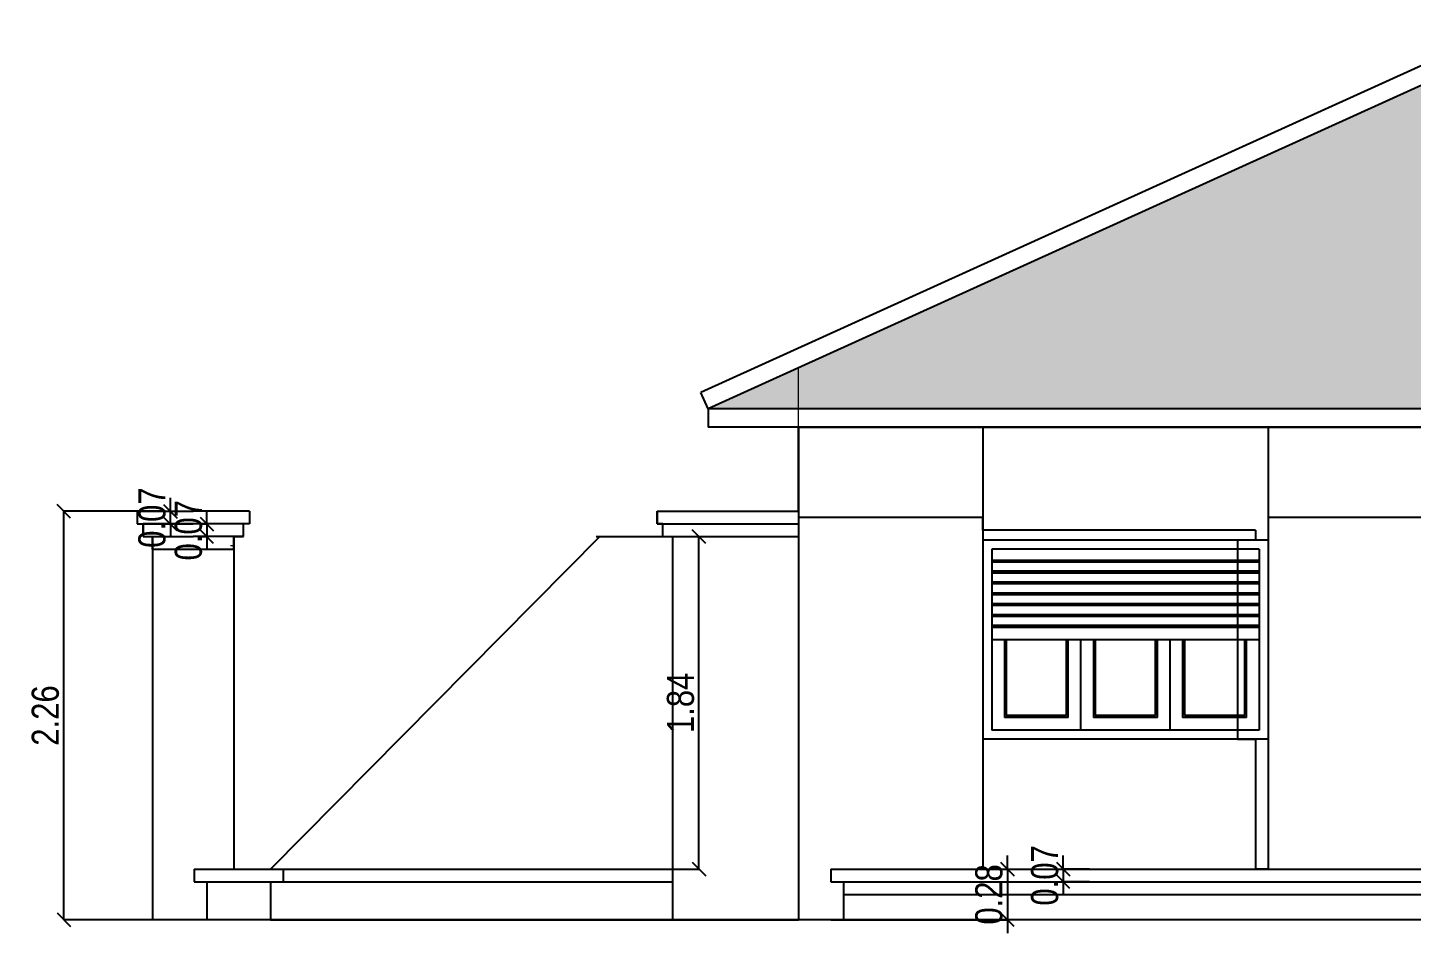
# Model space of a CAD drawing. Extents: x -135 to 36, y 31 to 104.
# Drawn here: x -13.49 to -5.83, y 44.9 to 49.92 of the extents above; entities that cross this region are included whole.
import ezdxf

# ---------------------------------------------------------------- set-up
doc = ezdxf.new("R2010")
doc.units = 0
doc.header["$MEASUREMENT"] = 0
doc.header["$PDMODE"] = 3
doc.layers.get('0').update_dxf_attribs({"linetype": 'CONTINUOUS'})
doc.layers.get('DEFPOINTS').update_dxf_attribs({"linetype": 'CONTINUOUS'})
doc.layers.add('ABERTURAS', color=12, linetype='CONTINUOUS', lineweight=9)
for name, color, linetype in [('COTAS', 12, 'CONTINUOUS'), ('NUEVO', 1, 'CONTINUOUS'), ('RELLENO', 7, 'CONTINUOUS'), ('SOMBRA', 251, 'CONTINUOUS')]:
    doc.layers.add(name, color=color, linetype=linetype)
doc.styles.add('COTAS SECUNDARIAS', font='ARIALN.TTF', dxfattribs={"height": 0.15})
doc.dimstyles.new('COTA SECUNDARIAS', dxfattribs={"dimscale": 5, "dimtxt": 1, "dimasz": 0.015, "dimexe": 0, "dimexo": 0, "dimgap": 0.005, "dimtad": 1, "dimzin": 1, "dimdsep": 46, "dimtxsty": 'COTAS SECUNDARIAS', "dimblk": 'OBLIQUE', "dimcen": 0, "dimclrd": 11, "dimclre": 11, "dimclrt": 11, "dimaunit": 1, "dimadec": 1, "dimazin": 0, "dimtfac": 0.4, "dimtix": 1, "dimtmove": 1, "dimatfit": 3, "dimfxl": 0, "dimtolj": 1, "dimtzin": 0, "dimlwd": -1, "dimarcsym": 0})

# ---------------------------------------------------------------- blocks, each defined once
blk = doc.blocks.new('_Oblique')
at = {"color": 0, "linetype": 'ByBlock', "lineweight": -2}
blk.add_line((-0.5, -0.5), (0.5, 0.5), dxfattribs=at)
blk = doc.blocks.new('*D86')
at = {"layer": 'COTAS', "color": 11}
for p, q in [((-8.0643, 45.2599), (-8.0643, 45.3349)), ((-8.0643, 45.2599), (-8.0643, 44.9795)), ((-8.0643, 44.9795), (-8.0643, 44.9045))]:
    blk.add_line(p, q, dxfattribs=at)
at = {"layer": 'COTAS', "color": 11, "lineweight": -2}
for p, q in [((-9.0406, 45.2599), (-8.0643, 45.2599)), ((-9.0406, 44.9795), (-8.0643, 44.9795))]:
    blk.add_line(p, q, dxfattribs=at)
at = {"layer": 'DEFPOINTS', "color": 0}
for p in [(-9.0406, 45.2599), (-9.0406, 44.9795), (-8.0643, 44.9795)]:
    blk.add_point(p, dxfattribs=at)
at = {"layer": 'COTAS', "color": 11, "xscale": 0.075, "yscale": 0.075, "zscale": 0.075}
for p, rotation in [((-8.0643, 45.2599), 270), ((-8.0643, 44.9795), 90)]:
    blk.add_blockref('_Oblique', p, dxfattribs=dict(at, rotation=rotation))
at = {"layer": 'COTAS', "color": 11, "insert": (-8.1659, 45.1197), "char_height": 0.15, "attachment_point": 5, "rotation": 90, "style": 'COTAS SECUNDARIAS'}
blk.add_mtext('\\A1;0.28', dxfattribs=at)
blk = doc.blocks.new('*D87')
at = {"layer": 'COTAS', "color": 11}
for p, q in [((-7.7554, 45.2599), (-7.7554, 45.3349)), ((-7.7554, 45.2599), (-7.7554, 45.1899)), ((-7.7554, 45.1899), (-7.7554, 45.1149))]:
    blk.add_line(p, q, dxfattribs=at)
at = {"layer": 'COTAS', "color": 11, "lineweight": -2}
for p, q in [((-7.6091, 45.2599), (-7.7554, 45.2599)), ((-7.6091, 45.1899), (-7.7554, 45.1899))]:
    blk.add_line(p, q, dxfattribs=at)
at = {"layer": 'DEFPOINTS', "color": 0}
for p in [(-7.6091, 45.2599), (-7.7554, 45.1899), (-7.6091, 45.1899)]:
    blk.add_point(p, dxfattribs=at)
at = {"layer": 'COTAS', "color": 11, "xscale": 0.075, "yscale": 0.075, "zscale": 0.075}
for p, rotation in [((-7.7554, 45.2599), 270), ((-7.7554, 45.1899), 90)]:
    blk.add_blockref('_Oblique', p, dxfattribs=dict(at, rotation=rotation))
at = {"layer": 'COTAS', "color": 11, "insert": (-7.857, 45.2249), "char_height": 0.15, "attachment_point": 5, "rotation": 90, "style": 'COTAS SECUNDARIAS'}
blk.add_mtext('\\A1;0.07', dxfattribs=at)
blk = doc.blocks.new('*D88')
at = {"layer": 'COTAS', "color": 11, "lineweight": -2}
for p, q in [((-12.7265, 47.2399), (-13.2874, 47.2399)), ((-12.7959, 44.9795), (-13.2874, 44.9795))]:
    blk.add_line(p, q, dxfattribs=at)
at = {"layer": 'COTAS', "color": 11}
blk.add_line((-13.2874, 44.9795), (-13.2874, 47.2399), dxfattribs=at)
at = {"layer": 'DEFPOINTS', "color": 0}
for p in [(-13.2874, 47.2399), (-12.7265, 47.2399), (-12.7959, 44.9795)]:
    blk.add_point(p, dxfattribs=at)
at = {"layer": 'COTAS', "color": 11, "xscale": 0.075, "yscale": 0.075, "zscale": 0.075}
for p, rotation in [((-13.2874, 47.2399), 90), ((-13.2874, 44.9795), 270)]:
    blk.add_blockref('_Oblique', p, dxfattribs=dict(at, rotation=rotation))
at = {"layer": 'COTAS', "color": 11, "insert": (-13.389, 46.1097), "char_height": 0.15, "attachment_point": 5, "rotation": 90, "style": 'COTAS SECUNDARIAS'}
blk.add_mtext('\\A1;2.26', dxfattribs=at)
blk = doc.blocks.new('*D89')
at = {"layer": 'COTAS', "color": 11}
for p, q in [((-12.6972, 47.2399), (-12.6972, 47.3149)), ((-12.6972, 47.1699), (-12.6972, 47.2399)), ((-12.6972, 47.1699), (-12.6972, 47.0949))]:
    blk.add_line(p, q, dxfattribs=at)
at = {"layer": 'COTAS', "color": 11, "lineweight": -2}
for p, q in [((-12.7265, 47.2399), (-12.6972, 47.2399)), ((-12.7265, 47.1699), (-12.6972, 47.1699))]:
    blk.add_line(p, q, dxfattribs=at)
at = {"layer": 'DEFPOINTS', "color": 0}
for p in [(-12.7265, 47.2399), (-12.6972, 47.2399), (-12.7265, 47.1699)]:
    blk.add_point(p, dxfattribs=at)
at = {"layer": 'COTAS', "color": 11, "xscale": 0.075, "yscale": 0.075, "zscale": 0.075}
for p, rotation in [((-12.6972, 47.2399), 270), ((-12.6972, 47.1699), 90)]:
    blk.add_blockref('_Oblique', p, dxfattribs=dict(at, rotation=rotation))
at = {"layer": 'COTAS', "color": 11, "insert": (-12.7988, 47.2049), "char_height": 0.15, "attachment_point": 5, "rotation": 90, "style": 'COTAS SECUNDARIAS'}
blk.add_mtext('\\A1;0.07', dxfattribs=at)
blk = doc.blocks.new('*D90')
at = {"layer": 'COTAS', "color": 11}
for p, q in [((-12.4955, 47.1699), (-12.4955, 47.2449)), ((-12.4955, 47.1699), (-12.4955, 47.0999)), ((-12.4955, 47.0999), (-12.4955, 47.0249))]:
    blk.add_line(p, q, dxfattribs=at)
at = {"layer": 'COTAS', "color": 11, "lineweight": -2}
for p, q in [((-12.5209, 47.1699), (-12.4955, 47.1699)), ((-12.5209, 47.0999), (-12.4955, 47.0999))]:
    blk.add_line(p, q, dxfattribs=at)
at = {"layer": 'DEFPOINTS', "color": 0}
for p in [(-12.5209, 47.1699), (-12.5209, 47.0999), (-12.4955, 47.0999)]:
    blk.add_point(p, dxfattribs=at)
at = {"layer": 'COTAS', "color": 11, "xscale": 0.075, "yscale": 0.075, "zscale": 0.075}
for p, rotation in [((-12.4955, 47.1699), 270), ((-12.4955, 47.0999), 90)]:
    blk.add_blockref('_Oblique', p, dxfattribs=dict(at, rotation=rotation))
at = {"layer": 'COTAS', "color": 11, "insert": (-12.597, 47.1349), "char_height": 0.15, "attachment_point": 5, "rotation": 90, "style": 'COTAS SECUNDARIAS'}
blk.add_mtext('\\A1;0.07', dxfattribs=at)
blk = doc.blocks.new('*D91')
at = {"layer": 'COTAS', "color": 11, "lineweight": -2}
for p, q in [((-10.3397, 47.0999), (-9.7715, 47.0999)), ((-9.9176, 45.2599), (-9.7715, 45.2599))]:
    blk.add_line(p, q, dxfattribs=at)
at = {"layer": 'COTAS', "color": 11}
blk.add_line((-9.7715, 45.2599), (-9.7715, 47.0999), dxfattribs=at)
at = {"layer": 'DEFPOINTS', "color": 0}
for p in [(-10.3397, 47.0999), (-9.7715, 47.0999), (-9.9176, 45.2599)]:
    blk.add_point(p, dxfattribs=at)
at = {"layer": 'COTAS', "color": 11, "xscale": 0.075, "yscale": 0.075, "zscale": 0.075}
for p, rotation in [((-9.7715, 47.0999), 90), ((-9.7715, 45.2599), 270)]:
    blk.add_blockref('_Oblique', p, dxfattribs=dict(at, rotation=rotation))
at = {"layer": 'COTAS', "color": 11, "insert": (-9.8731, 46.1799), "char_height": 0.15, "attachment_point": 5, "rotation": 90, "style": 'COTAS SECUNDARIAS'}
blk.add_mtext('\\A1;1.84', dxfattribs=at)

msp = doc.modelspace()

# ---------------------------------------------------------------- hatches: boundary and pattern name
at = {"layer": 'RELLENO'}
h = msp.add_hatch(dxfattribs=at)
h.set_pattern_fill('ROOF03', color=1, scale=0.03, style=0)
h.set_pattern_definition([(90, (0.005, 15.19224), (-0.24, 1e-17), [0.225, -0.015]), (90, (0.115, 15.19224), (-0.24, 1e-17), [0.225, -0.015]), (45, (0, 15.18724), (1e-17, 0.2399998), [0.007071, -0.3323403]), (116.56505, (0.4913, 15.16465), (5e-09, 0.24000008), [0.0505335, -0.4861227]), (116.56505, (0.2513, 15.16465), (5e-09, 0.24000008), [0.0505335, -0.4861227]), (63.43495, (0.355, 15.19224), (-5e-09, 0.24000008), [0.0228351, -0.5138214]), (63.43495, (0.115, 15.19224), (-5e-09, 0.24000008), [0.0228351, -0.5138214]), (135, (0.12, 15.18724), (1e-17, 0.2399998), [0.007071, -0.3323403]), (45, (0.0951, 15.15105), (1e-17, 0.2399998), [0.0192228, -0.3201885]), (26.56505, (0.3849, 15.22344), (5e-09, 0.2400001), [0.025267, -0.5113896]), (26.56505, (0.1449, 15.22344), (5e-09, 0.2400001), [0.025267, -0.5113896]), (63.43495, (0.3487, 15.16465), (-5e-09, 0.24000008), [0.0505335, -0.4861227]), (63.43495, (0.1087, 15.16465), (-5e-09, 0.24000008), [0.0505335, -0.4861227]), (0, (0.1675, 15.23474), (0, 0.24), [0.025017, -0.214983]), (45, (0.1313, 15.20984), (1e-17, 0.2399998), [0.0192228, -0.3201885]), (135, (0.2287, 15.20984), (1e-17, 0.2399998), [0.0192228, -0.3201885]), (153.43495, (0.4551, 15.22344), (-5e-09, 0.2400001), [0.025267, -0.5113896]), (153.43495, (0.2151, 15.22344), (-5e-09, 0.2400001), [0.025267, -0.5113896]), (153.43495, (0.4595, 15.22796), (-5e-09, 0.2400001), [0.0284253, -0.5082312]), (153.43495, (0.2195, 15.22796), (-5e-09, 0.2400001), [0.0284253, -0.5082312]), (116.56505, (0.485, 15.19224), (5e-09, 0.24000008), [0.0228351, -0.5138214]), (116.56505, (0.245, 15.19224), (5e-09, 0.24000008), [0.0228351, -0.5138214]), (135, (0.23479, 15.21267), (1e-17, 0.2399998), [0.0216255, -0.3177855]), (45, (0.12521, 15.21267), (1e-17, 0.2399998), [0.0216255, -0.3177855]), (0, (0.16593, 15.24067), (0, 0.24), [0.0281442, -0.2118558]), (26.56505, (0.3805, 15.22796), (5e-09, 0.2400001), [0.0284253, -0.5082312]), (26.56505, (0.1405, 15.22796), (5e-09, 0.2400001), [0.0284253, -0.5082312]), (153.43495, (0.2875, 15.13975), (-5e-09, 0.2400001), [0.025267, -0.5113896]), (153.43495, (0.0475, 15.13975), (-5e-09, 0.2400001), [0.025267, -0.5113896]), (0, (0.0475, 15.13975), (0, 0.24), [0.025017, -0.214983]), (135, (0.0249, 15.15105), (1e-17, 0.2399998), [0.0192228, -0.3201885]), (26.56505, (0.3125, 15.13975), (5e-09, 0.2400001), [0.025267, -0.5113896]), (26.56505, (0.0725, 15.13975), (5e-09, 0.2400001), [0.025267, -0.5113896]), (135, (0.0205, 15.14653), (1e-17, 0.2399998), [0.0216255, -0.3177855]), (153.43495, (0.28593, 15.13382), (-5e-09, 0.2400001), [0.0284253, -0.5082312]), (153.43495, (0.04593, 15.13382), (-5e-09, 0.2400001), [0.0284253, -0.5082312]), (180, (0.07407, 15.13382), (-3e-17, -0.24), [0.0281442, -0.2118558]), (26.56505, (0.31407, 15.13382), (5e-09, 0.2400001), [0.0284253, -0.5082312]), (26.56505, (0.07407, 15.13382), (5e-09, 0.2400001), [0.0284253, -0.5082312]), (45, (0.0995, 15.14653), (1e-17, 0.2399998), [0.0216255, -0.3177855])])
h.paths.add_polyline_path([(-2.3606, 47.8063), (-2.3606, 48.4684), (-5.3106, 49.8063), (-9.7206, 47.8063)])

# ---------------------------------------------------------------- linework, layer by layer
msp.add_line((11.6301, 44.9795), (-12.9166, 44.9795))
at = {"layer": 'ABERTURAS'}
for p, q in [((-9.2206, 47.7063), (-9.2206, 48.033)), ((-12.3647, 47.0499), (-12.3447, 47.0499)), ((-12.4709, 45.2599), (-12.3709, 45.2599))]:
    msp.add_line(p, q, dxfattribs=at)
at = {"layer": 'NUEVO'}
for p, q in [((-5.3106, 49.9161), (-9.7619, 47.8973)), ((-5.3106, 49.8063), (-9.7206, 47.8063)), ((-9.7206, 47.8063), (-9.7619, 47.8973)), ((-2.3606, 47.8063), (-9.7206, 47.8063)), ((-9.7206, 47.8063), (-9.7206, 47.7063)), ((-2.3606, 47.7063), (-9.7206, 47.7063)), ((-9.2206, 47.7063), (-9.2206, 44.9795)), ((-8.2006, 47.7063), (-8.2006, 45.2599)), ((-6.6206, 47.7063), (-6.6206, 45.2599)), ((-12.882, 47.2399), (-12.5709, 47.2399)), ((-12.882, 47.2399), (-12.882, 47.1699)), ((-12.2599, 47.2399), (-12.5709, 47.2399)), ((-12.2599, 47.2399), (-12.2599, 47.1699)), ((-10.0037, 47.2399), (-9.2206, 47.2399)), ((-10.0037, 47.2399), (-10.0037, 47.1699)), ((-12.882, 47.1699), (-12.5709, 47.1699)), ((-12.849, 47.0999), (-12.849, 47.1699)), ((-12.2599, 47.1699), (-12.5709, 47.1699)), ((-12.2929, 47.0999), (-12.2929, 47.1699)), ((-10.0037, 47.1699), (-9.2206, 47.1699)), ((-9.9707, 47.0999), (-9.9707, 47.1699)), ((-12.849, 47.0999), (-12.5709, 47.0999)), ((-12.7959, 47.0999), (-12.7959, 44.9795)), ((-12.2929, 47.0999), (-12.5709, 47.0999)), ((-12.3459, 47.0999), (-12.3459, 45.2599)), ((-9.9707, 47.0999), (-9.2206, 47.0999)), ((-9.9176, 47.0999), (-9.9176, 44.9795)), ((-8.2006, 47.0795), (-8.2006, 45.9795)), ((-6.6206, 47.0795), (-8.2006, 47.0795)), ((-6.6706, 47.0295), (-8.1506, 47.0295)), ((-8.1506, 47.0295), (-8.1506, 46.0295)), ((-6.6706, 47.0295), (-6.6706, 46.0295)), ((-6.6206, 47.0795), (-6.6206, 45.9795)), ((-8.1506, 46.9695), (-6.6706, 46.9695)), ((-8.1506, 46.9595), (-6.6706, 46.9595)), ((-8.1506, 46.9095), (-6.6706, 46.9095)), ((-8.1506, 46.8995), (-6.6706, 46.8995)), ((-8.1506, 46.8495), (-6.6706, 46.8495)), ((-8.1506, 46.8395), (-6.6706, 46.8395)), ((-8.1506, 46.7895), (-6.6706, 46.7895)), ((-8.1506, 46.7795), (-6.6706, 46.7795)), ((-8.1506, 46.7295), (-6.6706, 46.7295)), ((-8.1506, 46.7195), (-6.6706, 46.7195)), ((-8.1506, 46.6695), (-6.6706, 46.6695)), ((-8.1506, 46.6595), (-6.6706, 46.6595)), ((-8.1506, 46.6095), (-6.6706, 46.6095)), ((-8.1506, 46.5995), (-6.6706, 46.5995)), ((-8.1506, 46.5295), (-6.6706, 46.5295)), ((-8.0806, 46.5295), (-8.0806, 46.0995)), ((-8.0706, 46.5295), (-8.0706, 46.1095)), ((-7.7373, 46.1095), (-7.7373, 46.5295)), ((-7.7273, 46.0995), (-7.7273, 46.5295)), ((-7.6573, 46.0295), (-7.6573, 46.5295)), ((-7.5873, 46.5295), (-7.5873, 46.0995)), ((-7.5773, 46.5295), (-7.5773, 46.1095)), ((-7.2439, 46.1095), (-7.2439, 46.5295)), ((-7.2339, 46.0995), (-7.2339, 46.5295)), ((-7.1639, 46.0295), (-7.1639, 46.5295)), ((-7.0939, 46.5295), (-7.0939, 46.0995)), ((-7.0839, 46.5295), (-7.0839, 46.1095)), ((-6.7506, 46.1095), (-6.7506, 46.5295)), ((-6.7406, 46.0995), (-6.7406, 46.5295)), ((-7.7373, 46.1095), (-8.0706, 46.1095)), ((-7.2439, 46.1095), (-7.5773, 46.1095)), ((-6.7506, 46.1095), (-7.0839, 46.1095)), ((-7.7273, 46.0995), (-8.0806, 46.0995)), ((-7.2339, 46.0995), (-7.5873, 46.0995)), ((-6.7406, 46.0995), (-7.0939, 46.0995)), ((-6.6206, 45.9795), (-8.2006, 45.9795)), ((-6.6706, 46.0295), (-8.1506, 46.0295)), ((-12.5659, 45.2599), (-9.9176, 45.2599)), ((-12.5659, 45.2599), (-12.5659, 45.1899)), ((-9.0406, 45.2599), (-2.3606, 45.2599)), ((-9.0406, 45.2599), (-9.0406, 45.1899)), ((-12.5659, 45.1899), (-9.9176, 45.1899)), ((-12.4959, 45.1899), (-12.4959, 44.9795)), ((-9.0406, 45.1899), (-2.3606, 45.1899)), ((-8.9706, 45.1899), (-8.9706, 44.9795))]:
    msp.add_line(p, q, dxfattribs=at)
at = {"layer": 'SOMBRA'}
for p, q in [((-9.2206, 47.2399), (-9.2206, 47.7063)), ((-9.2206, 47.7063), (-8.2006, 47.7063)), ((-8.2006, 47.7063), (-6.6206, 47.7063)), ((-6.6206, 47.7063), (-4.9606, 47.7063)), ((-10.0037, 47.1699), (-10.0037, 47.2399)), ((-10.0037, 47.2399), (-9.2206, 47.2399)), ((-8.2006, 47.2063), (-9.2206, 47.2063)), ((-9.2206, 47.2063), (-9.2206, 44.9795)), ((-8.2006, 47.1363), (-8.2006, 47.2063)), ((-4.9606, 47.2063), (-6.6206, 47.2063)), ((-6.6206, 47.2063), (-6.6206, 45.2599)), ((-12.849, 47.1699), (-12.849, 47.0999)), ((-12.2929, 47.1699), (-12.849, 47.1699)), ((-12.2929, 47.0999), (-12.2929, 47.1699)), ((-9.9707, 47.1699), (-10.0037, 47.1699)), ((-9.9707, 47.0999), (-9.9707, 47.1699)), ((-6.6906, 47.1363), (-8.2006, 47.1363)), ((-6.6906, 47.1363), (-6.6906, 47.0795)), ((-12.849, 47.0999), (-12.7959, 47.0999)), ((-12.7959, 47.0299), (-12.7959, 47.0999)), ((-12.7959, 47.0299), (-12.3459, 47.0299)), ((-12.3459, 47.0299), (-12.3459, 47.0999)), ((-12.3459, 47.0999), (-12.2929, 47.0999)), ((-10.321, 47.0999), (-12.143, 45.2599)), ((-10.321, 47.0999), (-9.9707, 47.0999)), ((-6.7906, 47.0795), (-6.7906, 45.9795)), ((-6.6906, 47.0795), (-6.7906, 47.0795)), ((-6.7906, 45.9795), (-6.6906, 45.9795)), ((-6.6906, 45.9795), (-6.6906, 45.2599)), ((-12.143, 45.2599), (-12.073, 45.2599)), ((-12.073, 45.2599), (-12.073, 45.1899)), ((-6.6206, 45.2599), (-6.6906, 45.2599)), ((-12.143, 45.1899), (-12.143, 44.9795)), ((-12.143, 45.1899), (-12.073, 45.1899)), ((-8.9706, 45.1899), (-2.3606, 45.1899)), ((-8.9706, 45.1899), (-8.9706, 45.1199)), ((-8.9706, 45.1199), (-2.4106, 45.1199)), ((-12.143, 44.9795), (-9.2206, 44.9795))]:
    msp.add_line(p, q, dxfattribs=at)

# ---------------------------------------------------------------- dimensions: what is measured, and where the dimension line sits
at = {"layer": 'COTAS'}
for base, p1, p2, picture, middle in [((-12.6972, 47.2399), (-12.7265, 47.1699), (-12.7265, 47.2399), '*D89', (-12.7988, 47.2049)), ((-13.2874, 47.2399), (-12.7959, 44.9795), (-12.7265, 47.2399), '*D88', (-13.389, 46.1097)), ((-12.4955, 47.0999), (-12.5209, 47.1699), (-12.5209, 47.0999), '*D90', (-12.597, 47.1349)), ((-9.7715, 47.0999), (-9.9176, 45.2599), (-10.3397, 47.0999), '*D91', (-9.8731, 46.1799)), ((-7.7554, 45.1899), (-7.6091, 45.2599), (-7.6091, 45.1899), '*D87', (-7.857, 45.2249)), ((-8.0643, 44.9795), (-9.0406, 45.2599), (-9.0406, 44.9795), '*D86', (-8.1659, 45.1197))]:
    dim = msp.add_linear_dim(base=base, p1=p1, p2=p2, angle=90, dimstyle='COTA SECUNDARIAS', dxfattribs=at)
    dim.commit()
    dim.dimension.update_dxf_attribs({"geometry": picture, "text_midpoint": middle})

doc.saveas('drawing.dxf')
